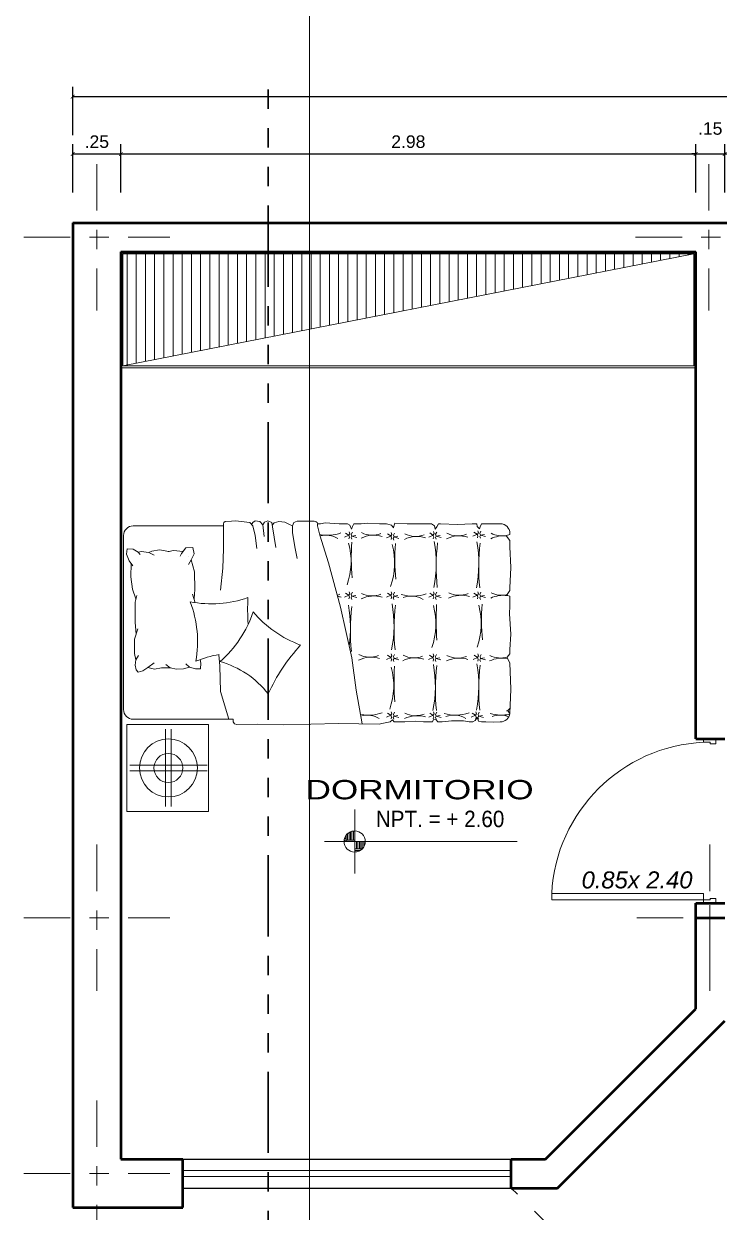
# Model space of a CAD drawing. Header units: millimetres. Extents: x 2033 to 2295, y 1536 to 1691.
# Drawn here: x 2181.34 to 2184.94, y 1553.48 to 1559.63 of the extents above; entities that cross this region are included whole.
import ezdxf

# ---------------------------------------------------------------- set-up
doc = ezdxf.new("R2010")
doc.units = ezdxf.units.MM
for name, pattern in [('ACAD_ISO02W100', [15, 12, -3]), ('ACAD_ISO06W100', [36, 24, -3, 0, -3, 0, -3, 0, -3]), ('ACAD_ISO10W100', [18, 12, -3, 0, -3]), ('HIDDEN', [0.375, 0.25, -0.125]), ('HIDDEN2', [4.7625, 3.175, -1.5875])]:
    doc.linetypes.add(name, pattern=pattern)
doc.layers.get('Defpoints').update_dxf_attribs({"color": 164})
for name, color, linetype, lineweight in [('Detalles', 245, 'Continuous', 13), ('Mobiliario', 38, 'Continuous', 9), ('MUEBLES-PUERTAS', 21, 'Continuous', 9), ('muroalto', 12, 'Continuous', 50), ('MUROS BAJOS', 80, 'Continuous', 25), ('PISOS', 252, 'Continuous', 0), ('PROYECCIONES', 127, 'HIDDEN2', 5), ('PYV', 30, 'Continuous', 13), ('seccion', 130, 'Continuous', 35), ('TEXTOS', 7, 'Continuous', 5), ('texturasde piso', 252, 'Continuous', 0), ('UNO', 254, 'Continuous', 9)]:
    doc.layers.add(name, color=color, linetype=linetype, lineweight=lineweight)
doc.styles.add('ARDELG', font='arial.ttf', dxfattribs={"width": 0.9, "height": 0.1})
doc.styles.add('ARIAL', font='arial.ttf', dxfattribs={"width": 1.3, "height": 0.1})
doc.styles.get("Standard").update_dxf_attribs({"font": 'arial.ttf'})
doc.dimstyles.new('Aritek', dxfattribs={"dimtxt": 0.065, "dimasz": 0.02, "dimexe": 0.05, "dimexo": 0.15, "dimgap": 0.03, "dimtad": 2, "dimtih": 1, "dimtoh": 1, "dimzin": 4, "dimdsep": 46, "dimtxsty": 'Standard', "dimblk": 'ARCHTICK', "dimcen": 0.1, "dimclrt": 7, "dimadec": 0, "dimazin": 0, "dimtfac": 1, "dimtmove": 2, "dimatfit": 1, "dimldrblk": 'DOTSMALL', "dimfxl": 0.2, "dimfxlon": 1, "dimarcsym": 0})

# ---------------------------------------------------------------- blocks, each defined once
blk = doc.blocks.new('P')
at = {"linetype": 'Continuous'}
for p, q in [((0.06, 1), (0.02, 1)), ((0.02, 0.075), (0.02, 1)), ((0.06, 1), (0.06, 0.075)), ((0, 0), (0, 0.075)), ((0, 0.075), (0.02, 0.075)), ((0.06, 0.075), (0.02, 0.075)), ((0.02, 0.075), (0.02, 0.035)), ((0.98, 0.075), (0.98, 0.035)), ((1, 0.075), (0.98, 0.075)), ((1, 0), (1, 0.075)), ((0.03, 0), (0, 0)), ((0.02, 0.035), (0.03, 0.035)), ((0.03, 0.035), (0.03, 0)), ((0.97, 0.035), (0.97, 0)), ((0.98, 0.035), (0.97, 0.035)), ((0.97, 0), (1, 0))]:
    blk.add_line(p, q, dxfattribs=at)
blk.add_arc((0.0086, 0.0289), 0.9725, 2.71991, 86.96955, dxfattribs=at)
blk = doc.blocks.new('_ArchTick')
at = {"color": 0, "linetype": 'ByBlock', "const_width": 0.15}
blk.add_lwpolyline([(-0.5, -0.5), (0.5, 0.5)], dxfattribs=at)
blk = doc.blocks.new('*D351')
at = {"layer": 'Defpoints', "color": 0, "linetype": 'Continuous', "transparency": 16777216}
for p in [(2181.8395, 1558.9534), (2181.5895, 1558.3188), (2181.8395, 1558.1688)]:
    blk.add_point(p, dxfattribs=at)
at = {"layer": 'UNO', "color": 0, "linetype": 'Continuous', "lineweight": -2, "transparency": 16777216}
for p, q in [((2181.5895, 1558.7534), (2181.5895, 1559.0034)), ((2181.8395, 1558.7534), (2181.8395, 1559.0034)), ((2181.5895, 1558.9534), (2181.8395, 1558.9534))]:
    blk.add_line(p, q, dxfattribs=at)
at = {"layer": 'UNO', "color": 0, "linetype": 'Continuous', "lineweight": -2, "transparency": 16777216, "xscale": 0.02, "yscale": 0.02, "zscale": 0.02, "rotation": 180}
blk.add_blockref('_ArchTick', (2181.5895, 1558.9534), dxfattribs=at)
at = {"layer": 'UNO', "color": 0, "linetype": 'Continuous', "lineweight": -2, "transparency": 16777216, "xscale": 0.02, "yscale": 0.02, "zscale": 0.02}
blk.add_blockref('_ArchTick', (2181.8395, 1558.9534), dxfattribs=at)
at = {"layer": 'UNO', "color": 7, "linetype": 'Continuous', "transparency": 16777216, "insert": (2181.7145, 1559.0165), "char_height": 0.065, "attachment_point": 5}
blk.add_mtext('.25', dxfattribs=at)
blk = doc.blocks.new('_DotSmall')
at = {"color": 0, "linetype": 'ByBlock', "const_width": 0.5}
blk.add_lwpolyline([(-0.0625, 0, 1), (0.0625, 0, 1)], format="xyb", close=True, dxfattribs=at)
blk = doc.blocks.new('*D352')
at = {"layer": 'Defpoints', "color": 0, "linetype": 'Continuous', "transparency": 16777216}
for p in [(2184.8145, 1558.9534), (2181.8395, 1558.1688), (2184.8145, 1558.1688)]:
    blk.add_point(p, dxfattribs=at)
at = {"layer": 'UNO', "color": 0, "linetype": 'Continuous', "lineweight": -2, "transparency": 16777216}
for p, q in [((2181.8395, 1558.7534), (2181.8395, 1559.0034)), ((2184.8145, 1558.7534), (2184.8145, 1559.0034)), ((2181.8395, 1558.9534), (2184.8145, 1558.9534))]:
    blk.add_line(p, q, dxfattribs=at)
at = {"layer": 'UNO', "color": 0, "linetype": 'Continuous', "lineweight": -2, "transparency": 16777216, "xscale": 0.02, "yscale": 0.02, "zscale": 0.02, "rotation": 180}
blk.add_blockref('_ArchTick', (2181.8395, 1558.9534), dxfattribs=at)
at = {"layer": 'UNO', "color": 0, "linetype": 'Continuous', "lineweight": -2, "transparency": 16777216, "xscale": 0.02, "yscale": 0.02, "zscale": 0.02}
blk.add_blockref('_ArchTick', (2184.8145, 1558.9534), dxfattribs=at)
at = {"layer": 'UNO', "color": 7, "linetype": 'Continuous', "transparency": 16777216, "insert": (2183.327, 1559.0165), "char_height": 0.065, "attachment_point": 5}
blk.add_mtext('2.98', dxfattribs=at)
blk = doc.blocks.new('*D353')
at = {"layer": 'Defpoints', "color": 0, "linetype": 'Continuous', "transparency": 16777216}
for p in [(2184.9645, 1558.9534), (2184.8145, 1558.1688), (2184.9645, 1558.1688)]:
    blk.add_point(p, dxfattribs=at)
at = {"layer": 'UNO', "color": 0, "linetype": 'Continuous', "lineweight": -2, "transparency": 16777216}
for p, q in [((2184.8145, 1558.7534), (2184.8145, 1559.0034)), ((2184.9645, 1558.7534), (2184.9645, 1559.0034)), ((2184.8145, 1558.9534), (2184.7945, 1558.9534)), ((2184.8145, 1558.9534), (2184.9645, 1558.9534)), ((2184.9645, 1558.9534), (2184.9845, 1558.9534))]:
    blk.add_line(p, q, dxfattribs=at)
at = {"layer": 'UNO', "color": 0, "linetype": 'Continuous', "lineweight": -2, "transparency": 16777216, "xscale": 0.02, "yscale": 0.02, "zscale": 0.02}
blk.add_blockref('_ArchTick', (2184.8145, 1558.9534), dxfattribs=at)
at = {"layer": 'UNO', "color": 0, "linetype": 'Continuous', "lineweight": -2, "transparency": 16777216, "xscale": 0.02, "yscale": 0.02, "zscale": 0.02, "rotation": 180}
blk.add_blockref('_ArchTick', (2184.9645, 1558.9534), dxfattribs=at)
at = {"layer": 'UNO', "color": 7, "linetype": 'Continuous', "transparency": 16777216, "insert": (2184.8895, 1559.0847), "char_height": 0.065, "attachment_point": 5}
blk.add_mtext('.15', dxfattribs=at)
blk = doc.blocks.new('*D358')
at = {"layer": 'Defpoints', "color": 0, "linetype": 'Continuous', "transparency": 16777216}
for p in [(2189.2145, 1559.2498), (2181.5895, 1558.0794), (2189.2145, 1558.0794)]:
    blk.add_point(p, dxfattribs=at)
at = {"layer": 'UNO', "color": 0, "linetype": 'Continuous', "lineweight": -2, "transparency": 16777216}
for p, q in [((2181.5895, 1559.0498), (2181.5895, 1559.2998)), ((2181.5895, 1559.2498), (2189.2145, 1559.2498)), ((2189.2145, 1559.0498), (2189.2145, 1559.2998))]:
    blk.add_line(p, q, dxfattribs=at)
at = {"layer": 'UNO', "color": 0, "linetype": 'Continuous', "lineweight": -2, "transparency": 16777216, "xscale": 0.02, "yscale": 0.02, "zscale": 0.02, "rotation": 180}
blk.add_blockref('_ArchTick', (2181.5895, 1559.2498), dxfattribs=at)
at = {"layer": 'UNO', "color": 0, "linetype": 'Continuous', "lineweight": -2, "transparency": 16777216, "xscale": 0.02, "yscale": 0.02, "zscale": 0.02}
blk.add_blockref('_ArchTick', (2189.2145, 1559.2498), dxfattribs=at)
at = {"layer": 'UNO', "color": 7, "linetype": 'Continuous', "transparency": 16777216, "insert": (2185.402, 1559.313), "char_height": 0.065, "attachment_point": 5}
blk.add_mtext('7.63', dxfattribs=at)
blk = doc.blocks.new('1cama')
at = {"layer": 'Mobiliario'}
for p, q in [((729.901, 525.6366), (729.8037, 525.6366)), ((729.901, 525.6366), (729.9076, 525.62)), ((729.9076, 525.62), (729.912, 525.6098)), ((729.912, 525.6098), (729.9237, 525.6229)), ((729.9237, 525.6229), (729.9244, 525.6366)), ((729.9492, 525.6366), (729.9244, 525.6366)), ((729.9492, 525.6366), (730.0245, 525.6332)), ((730.0245, 525.6332), (730.1129, 525.6366)), ((730.1231, 525.6366), (730.1129, 525.6366)), ((730.1231, 525.6366), (730.1326, 525.6215)), ((730.1326, 525.6215), (730.1399, 525.6083)), ((730.1399, 525.6083), (730.1443, 525.6259)), ((730.1443, 525.6259), (730.1589, 525.6366)), ((730.1786, 525.6366), (730.1589, 525.6366)), ((730.1786, 525.6366), (730.286, 525.6361)), ((730.286, 525.6361), (730.3489, 525.639)), ((730.3489, 525.639), (730.3533, 525.6288)), ((730.3533, 525.6288), (730.3562, 525.6156)), ((730.3562, 525.6156), (730.3664, 525.6288)), ((730.3664, 525.6288), (730.392, 525.6366)), ((730.4287, 525.6366), (730.392, 525.6366)), ((730.4287, 525.6366), (730.4901, 525.6391)), ((730.4901, 525.6391), (730.5237, 525.6366)), ((730.5617, 525.6366), (730.5237, 525.6366)), ((730.5617, 525.6366), (730.569, 525.6216)), ((730.569, 525.6216), (730.5734, 525.6084)), ((730.5734, 525.6084), (730.5822, 525.6289)), ((730.5822, 525.6289), (730.5953, 525.6366)), ((730.6377, 525.6366), (730.5953, 525.6366)), ((730.6377, 525.6366), (730.7108, 525.6406)), ((730.7108, 525.6406), (730.7341, 525.6366)), ((730.7496, 525.6366), (730.7341, 525.6366)), ((730.7371, 525.5776), (730.7496, 525.6256)), ((730.7496, 525.6366), (730.7507, 525.6429)), ((730.7496, 525.6256), (730.7496, 525.6366)), ((730.7507, 525.6429), (730.756, 525.6468)), ((730.756, 525.6468), (730.7669, 525.6505)), ((730.7669, 525.6505), (730.8548, 525.6501)), ((730.8548, 525.6501), (730.8715, 525.6433)), ((730.8715, 525.6433), (730.8784, 525.6254)), ((730.8949, 525.6323), (730.8784, 525.6254)), ((730.8784, 525.6254), (730.8797, 525.5896)), ((730.9183, 525.6447), (730.8949, 525.6323)), ((730.95, 525.6475), (730.9183, 525.6447)), ((730.9747, 525.6406), (730.95, 525.6475)), ((730.9819, 525.6207), (730.9649, 525.5135)), ((730.984, 525.6299), (730.9747, 525.6406)), ((730.9868, 525.6426), (730.9819, 525.6207)), ((731.0075, 525.6523), (730.9868, 525.6426)), ((731.0245, 525.645), (731.0075, 525.6523)), ((731.033, 525.6304), (731.0245, 525.645)), ((731.0257, 525.5707), (731.033, 525.6304)), ((731.0476, 525.6486), (731.033, 525.6304)), ((731.0731, 525.6523), (731.0476, 525.6486)), ((731.0853, 525.6267), (731.0719, 525.5756)), ((731.0853, 525.6438), (731.0731, 525.6523)), ((731.1002, 525.644), (731.0853, 525.6267)), ((731.0908, 525.6331), (731.0853, 525.6438)), ((731.1748, 525.652), (731.1002, 525.644)), ((731.1953, 525.6507), (731.1748, 525.652)), ((731.2279, 525.6489), (731.1953, 525.6507)), ((731.2344, 525.6424), (731.2279, 525.6489)), ((731.2363, 525.6366), (731.2344, 525.6424)), ((731.2363, 525.6256), (731.2363, 525.6366)), ((731.2363, 525.6256), (731.7037, 525.6256)), ((731.2363, 525.5071), (731.2363, 525.6256)), ((729.7537, 525.5815), (729.7537, 525.5866)), ((729.7721, 525.5764), (729.7537, 525.5818)), ((729.7537, 525.5494), (729.7715, 525.5732)), ((729.7537, 525.5494), (729.7537, 525.5172)), ((729.7715, 525.5732), (729.7721, 525.5764)), ((729.9061, 525.5778), (729.8806, 525.5708)), ((729.9061, 525.5778), (729.8857, 525.5811)), ((729.9035, 525.5982), (729.9095, 525.5867)), ((729.9095, 525.5867), (729.9061, 525.5778)), ((729.9098, 525.57), (729.9061, 525.5778)), ((729.9065, 525.5619), (729.9098, 525.57)), ((729.9202, 525.6008), (729.9172, 525.5904)), ((729.9172, 525.5904), (729.9222, 525.5826)), ((729.9191, 525.5726), (729.9228, 525.583)), ((729.9213, 525.5641), (729.9191, 525.5726)), ((729.9222, 525.5826), (729.945, 525.5726)), ((729.9228, 525.583), (729.9399, 525.5938)), ((730.1354, 525.5732), (730.1098, 525.5661)), ((730.1354, 525.5732), (730.115, 525.5765)), ((730.1328, 525.5936), (730.1387, 525.5821)), ((730.1387, 525.5821), (730.1354, 525.5732)), ((730.1391, 525.5654), (730.1354, 525.5732)), ((730.1358, 525.5572), (730.1391, 525.5654)), ((730.1495, 525.5962), (730.1465, 525.5858)), ((730.1465, 525.5858), (730.1515, 525.578)), ((730.1484, 525.568), (730.1521, 525.5784)), ((730.1506, 525.5594), (730.1484, 525.568)), ((730.1515, 525.578), (730.1743, 525.568)), ((730.1521, 525.5784), (730.1691, 525.5891)), ((730.3537, 525.5683), (730.3282, 525.5612)), ((730.3537, 525.5683), (730.3334, 525.5716)), ((730.3511, 525.5887), (730.3571, 525.5772)), ((730.3571, 525.5772), (730.3537, 525.5683)), ((730.3574, 525.5605), (730.3537, 525.5683)), ((730.3541, 525.5523), (730.3574, 525.5605)), ((730.3678, 525.5913), (730.3649, 525.5809)), ((730.3649, 525.5809), (730.3698, 525.5731)), ((730.3667, 525.5631), (730.3704, 525.5735)), ((730.3689, 525.5546), (730.3667, 525.5631)), ((730.3698, 525.5731), (730.3927, 525.5631)), ((730.3704, 525.5735), (730.3875, 525.5842)), ((730.5716, 525.5725), (730.546, 525.5654)), ((730.5716, 525.5725), (730.5512, 525.5758)), ((730.569, 525.5929), (730.5749, 525.5814)), ((730.5749, 525.5814), (730.5716, 525.5725)), ((730.5753, 525.5647), (730.5716, 525.5725)), ((730.572, 525.5565), (730.5753, 525.5647)), ((730.5857, 525.5955), (730.5827, 525.5851)), ((730.5827, 525.5851), (730.5877, 525.5773)), ((730.5846, 525.5673), (730.5883, 525.5777)), ((730.5868, 525.5587), (730.5846, 525.5673)), ((730.5877, 525.5773), (730.6105, 525.5673)), ((730.5883, 525.5777), (730.6053, 525.5884)), ((730.6931, 525.4337), (730.7371, 525.5776)), ((730.8797, 525.5896), (730.866, 525.5083)), ((731.0719, 525.5756), (731.0646, 525.5087)), ((731.7537, 524.6756), (731.7537, 525.5756)), ((729.7498, 525.4109), (729.7537, 525.5172)), ((730.866, 525.5083), (730.855, 525.4573)), ((731.2392, 525.4072), (731.2363, 525.5071)), ((731.3887, 525.4819), (731.3943, 525.5143)), ((731.3943, 525.5143), (731.4306, 525.5121)), ((731.4306, 525.5121), (731.4543, 525.4834)), ((731.4456, 525.4939), (731.4494, 525.4939)), ((731.446, 525.4935), (731.4953, 525.4991)), ((731.4953, 525.4991), (731.5201, 525.4934)), ((731.518, 525.4939), (731.5227, 525.4939)), ((731.5201, 525.4934), (731.5683, 525.502)), ((731.5683, 525.502), (731.6079, 525.4941)), ((731.5958, 525.4748), (731.6221, 525.4878)), ((731.6079, 525.4941), (731.6221, 525.4878)), ((731.6221, 525.4878), (731.6625, 525.4926)), ((731.6625, 525.4926), (731.6787, 525.4898)), ((731.667, 525.4777), (731.6787, 525.4898)), ((731.6787, 525.4898), (731.7032, 525.5047)), ((731.7032, 525.5047), (731.7343, 525.5065)), ((731.7343, 525.5065), (731.7381, 525.4789)), ((730.6314, 525.2045), (730.6931, 525.4337)), ((731.3866, 525.3872), (731.4031, 525.45)), ((731.4031, 525.45), (731.3887, 525.4819)), ((731.418, 525.4254), (731.4031, 525.45)), ((731.4185, 525.468), (731.4185, 525.468)), ((731.4185, 525.468), (731.4185, 525.468)), ((731.4185, 525.468), (731.4185, 525.468)), ((731.4543, 525.4834), (731.4607, 525.4684)), ((731.7251, 525.4451), (731.7053, 525.4189)), ((731.7164, 525.3618), (731.7148, 525.4314)), ((731.7381, 525.4789), (731.7251, 525.4451)), ((729.7537, 525.3052), (729.7498, 525.4109)), ((731.2515, 525.2931), (731.2392, 525.4072)), ((731.3847, 525.2962), (731.3866, 525.3872)), ((729.7537, 525.3052), (729.7537, 525.292)), ((731.7071, 525.2985), (731.7164, 525.3618)), ((729.7677, 525.2699), (729.7537, 525.292)), ((729.7537, 525.2617), (729.7666, 525.2651)), ((729.7537, 525.2617), (729.7537, 525.2116)), ((729.7666, 525.2651), (729.7677, 525.2699)), ((729.9061, 525.2617), (729.8806, 525.2546)), ((729.9061, 525.2617), (729.8857, 525.265)), ((729.9035, 525.2821), (729.9095, 525.2706)), ((729.9095, 525.2706), (729.9061, 525.2617)), ((729.9098, 525.2539), (729.9061, 525.2617)), ((729.9065, 525.2457), (729.9098, 525.2539)), ((729.9202, 525.2847), (729.9172, 525.2743)), ((729.9172, 525.2743), (729.9222, 525.2665)), ((729.9191, 525.2565), (729.9228, 525.2669)), ((729.9213, 525.2479), (729.9191, 525.2565)), ((729.9222, 525.2665), (729.945, 525.2565)), ((729.9228, 525.2669), (729.9399, 525.2776)), ((730.1354, 525.2617), (730.1098, 525.2546)), ((730.1354, 525.2617), (730.115, 525.265)), ((730.1328, 525.2821), (730.1387, 525.2706)), ((730.1387, 525.2706), (730.1354, 525.2617)), ((730.1391, 525.2539), (730.1354, 525.2617)), ((730.1358, 525.2457), (730.1391, 525.2539)), ((730.1495, 525.2847), (730.1465, 525.2743)), ((730.1465, 525.2743), (730.1515, 525.2665)), ((730.1484, 525.2565), (730.1521, 525.2669)), ((730.1506, 525.2479), (730.1484, 525.2565)), ((730.1515, 525.2665), (730.1743, 525.2565)), ((730.1521, 525.2669), (730.1691, 525.2776)), ((730.3537, 525.2617), (730.3282, 525.2546)), ((730.3537, 525.2617), (730.3334, 525.265)), ((730.3511, 525.2821), (730.3571, 525.2706)), ((730.3571, 525.2706), (730.3537, 525.2617)), ((730.3574, 525.2539), (730.3537, 525.2617)), ((730.3541, 525.2457), (730.3574, 525.2539)), ((730.3678, 525.2847), (730.3649, 525.2743)), ((730.3649, 525.2743), (730.3698, 525.2665)), ((730.3667, 525.2565), (730.3704, 525.2669)), ((730.3689, 525.2479), (730.3667, 525.2565)), ((730.3698, 525.2665), (730.3927, 525.2565)), ((730.3704, 525.2669), (730.3875, 525.2776)), ((730.5716, 525.2617), (730.546, 525.2546)), ((730.5716, 525.2617), (730.5512, 525.265)), ((730.569, 525.2821), (730.5749, 525.2706)), ((730.5749, 525.2706), (730.5716, 525.2617)), ((730.5753, 525.2539), (730.5716, 525.2617)), ((730.572, 525.2457), (730.5753, 525.2539)), ((730.5857, 525.2847), (730.5827, 525.2743)), ((730.5827, 525.2743), (730.5877, 525.2665)), ((730.5846, 525.2565), (730.5883, 525.2669)), ((730.5868, 525.2479), (730.5846, 525.2565)), ((730.5877, 525.2665), (730.6105, 525.2565)), ((730.5883, 525.2669), (730.6053, 525.2776)), ((731.3822, 525.2283), (731.396, 525.2719)), ((731.3884, 525.2479), (731.3847, 525.2962)), ((731.694, 525.2319), (731.6851, 525.2653)), ((731.6895, 525.2486), (731.7071, 525.2985)), ((729.7555, 525.1701), (729.7537, 525.2116)), ((730.5727, 524.9431), (730.6314, 525.2045)), ((731.693, 525.1263), (731.694, 525.2319)), ((729.7497, 525.0663), (729.7555, 525.1701)), ((731.6885, 525.0662), (731.693, 525.1263)), ((729.7537, 524.9864), (729.7497, 525.0663)), ((731.6969, 525.0404), (731.68, 525.0924)), ((731.6978, 524.9656), (731.6969, 525.0404)), ((729.7537, 524.9864), (729.7537, 524.9644)), ((729.7679, 524.9467), (729.7537, 524.9644)), ((729.7537, 524.9176), (729.7657, 524.9392)), ((729.7657, 524.9392), (729.7679, 524.9467)), ((729.9053, 524.9403), (729.8797, 524.9332)), ((729.9053, 524.9403), (729.8849, 524.9436)), ((729.9027, 524.9607), (729.9086, 524.9492)), ((729.9086, 524.9492), (729.9053, 524.9403)), ((729.909, 524.9325), (729.9053, 524.9403)), ((729.9056, 524.9243), (729.909, 524.9325)), ((729.9193, 524.9633), (729.9164, 524.9529)), ((729.9164, 524.9529), (729.9213, 524.9451)), ((729.9182, 524.9351), (729.9219, 524.9455)), ((729.9205, 524.9266), (729.9182, 524.9351)), ((729.9213, 524.9451), (729.9442, 524.9351)), ((729.9219, 524.9455), (729.939, 524.9562)), ((730.1365, 524.9403), (730.1109, 524.9332)), ((730.1365, 524.9403), (730.1161, 524.9436)), ((730.1339, 524.9607), (730.1398, 524.9492)), ((730.1398, 524.9492), (730.1365, 524.9403)), ((730.1402, 524.9325), (730.1365, 524.9403)), ((730.1369, 524.9243), (730.1402, 524.9325)), ((730.1506, 524.9633), (730.1476, 524.9529)), ((730.1476, 524.9529), (730.1525, 524.9451)), ((730.1495, 524.9351), (730.1532, 524.9455)), ((730.1517, 524.9266), (730.1495, 524.9351)), ((730.1525, 524.9451), (730.1754, 524.9351)), ((730.1532, 524.9455), (730.1702, 524.9562)), ((730.3537, 524.9403), (730.3282, 524.9332)), ((730.3537, 524.9403), (730.3334, 524.9436)), ((730.3511, 524.9607), (730.3571, 524.9492)), ((730.3571, 524.9492), (730.3537, 524.9403)), ((730.3574, 524.9325), (730.3537, 524.9403)), ((730.3541, 524.9243), (730.3574, 524.9325)), ((730.3678, 524.9633), (730.3649, 524.9529)), ((730.3649, 524.9529), (730.3698, 524.9451)), ((730.3667, 524.9351), (730.3704, 524.9455)), ((730.3689, 524.9266), (730.3667, 524.9351)), ((730.3698, 524.9451), (730.3927, 524.9351)), ((730.3704, 524.9455), (730.3875, 524.9562)), ((730.5493, 524.7757), (730.5727, 524.9431)), ((731.2561, 524.902), (731.2608, 524.9591)), ((731.3543, 524.9154), (731.358, 524.9341)), ((731.6904, 524.9333), (731.6772, 524.9559)), ((731.6904, 524.9333), (731.6978, 524.9656)), ((731.6904, 524.9333), (731.6942, 524.9057)), ((729.7482, 524.7811), (729.7537, 524.9176)), ((731.2525, 524.7682), (731.2561, 524.902)), ((731.3562, 524.8861), (731.3543, 524.9154)), ((731.3817, 524.8864), (731.3562, 524.8861)), ((731.4132, 524.8954), (731.3817, 524.8864)), ((731.4306, 524.9126), (731.4132, 524.8954)), ((731.4436, 524.8863), (731.4132, 524.8954)), ((731.4798, 524.8841), (731.4436, 524.8863)), ((731.5131, 524.8912), (731.4798, 524.8841)), ((731.5341, 524.9081), (731.5131, 524.8912)), ((731.5568, 524.8922), (731.5131, 524.8912)), ((731.5928, 524.8845), (731.5568, 524.8922)), ((731.6279, 524.8933), (731.5928, 524.8845)), ((731.6279, 524.8933), (731.5947, 524.9172)), ((731.6541, 524.8753), (731.6279, 524.8933)), ((731.6774, 524.8685), (731.6541, 524.8753)), ((731.689, 524.8805), (731.6774, 524.8685)), ((731.6942, 524.9057), (731.689, 524.8805)), ((729.7541, 524.6558), (729.7482, 524.7811)), ((730.5179, 524.6014), (730.5493, 524.7757)), ((731.209, 524.6256), (731.2525, 524.7682)), ((729.7623, 524.6732), (729.7537, 524.6809)), ((729.7553, 524.6565), (729.7636, 524.6667)), ((729.7718, 524.6697), (729.7623, 524.6732)), ((729.7636, 524.6667), (729.7718, 524.6697)), ((729.9154, 524.6415), (729.8898, 524.6344)), ((729.9154, 524.6415), (729.895, 524.6448)), ((729.9128, 524.6619), (729.9187, 524.6504)), ((729.9187, 524.6504), (729.9154, 524.6415)), ((729.9191, 524.6337), (729.9154, 524.6415)), ((729.9158, 524.6255), (729.9191, 524.6337)), ((729.9238, 524.6338), (729.9165, 524.6162)), ((729.934, 524.6191), (729.9238, 524.6338)), ((729.9295, 524.6645), (729.9265, 524.6541)), ((729.9265, 524.6541), (729.9315, 524.6463)), ((729.9284, 524.6363), (729.9321, 524.6467)), ((729.9306, 524.6278), (729.9284, 524.6363)), ((729.9315, 524.6463), (729.9543, 524.6363)), ((729.9321, 524.6467), (729.9491, 524.6574)), ((730.1354, 524.6415), (730.1098, 524.6344)), ((730.1354, 524.6415), (730.115, 524.6448)), ((730.1328, 524.6619), (730.1387, 524.6504)), ((730.1387, 524.6504), (730.1354, 524.6415)), ((730.1391, 524.6337), (730.1354, 524.6415)), ((730.1488, 524.625), (730.1357, 524.6221)), ((730.1358, 524.6255), (730.1391, 524.6337)), ((730.1495, 524.6645), (730.1465, 524.6541)), ((730.1465, 524.6541), (730.1515, 524.6463)), ((730.1484, 524.6363), (730.1521, 524.6467)), ((730.1506, 524.6278), (730.1484, 524.6363)), ((730.1538, 524.6114), (730.1488, 524.625)), ((730.1515, 524.6463), (730.1743, 524.6363)), ((730.1521, 524.6467), (730.1691, 524.6574)), ((730.3537, 524.6415), (730.3282, 524.6344)), ((730.3537, 524.6415), (730.3334, 524.6448)), ((730.3511, 524.6619), (730.3571, 524.6504)), ((730.3571, 524.6504), (730.3537, 524.6415)), ((730.3574, 524.6337), (730.3537, 524.6415)), ((730.3541, 524.6255), (730.3574, 524.6337)), ((730.3678, 524.6645), (730.3649, 524.6541)), ((730.3649, 524.6541), (730.3698, 524.6463)), ((730.3667, 524.6363), (730.3704, 524.6467)), ((730.3689, 524.6278), (730.3667, 524.6363)), ((730.3698, 524.6463), (730.3927, 524.6363)), ((730.3704, 524.6467), (730.3875, 524.6574)), ((731.1855, 524.6256), (731.7037, 524.6256)), ((731.1855, 524.6114), (731.1855, 524.6256)), ((729.8376, 524.6104), (729.8037, 524.6114)), ((729.8777, 524.6114), (729.8376, 524.6104)), ((729.8777, 524.6114), (729.901, 524.6114)), ((729.9165, 524.6162), (729.901, 524.6114)), ((729.9449, 524.6114), (729.934, 524.6191)), ((729.9449, 524.6114), (729.9653, 524.6114)), ((729.994, 524.6177), (729.9653, 524.6114)), ((730.0568, 524.6177), (729.994, 524.6177)), ((730.1041, 524.6114), (730.0568, 524.6177)), ((730.1041, 524.6114), (730.1261, 524.6114)), ((730.1357, 524.6221), (730.1261, 524.6114)), ((730.1538, 524.6114), (730.2006, 524.6114)), ((730.2409, 524.6162), (730.2006, 524.6114)), ((730.297, 524.6114), (730.2409, 524.6162)), ((730.297, 524.6114), (730.3526, 524.6114)), ((730.3622, 524.6221), (730.3526, 524.6114)), ((730.373, 524.6114), (730.3622, 524.6221)), ((730.373, 524.6114), (730.4168, 524.603)), ((730.4304, 524.6003), (730.4168, 524.603)), ((730.6403, 524.603), (730.4304, 524.6003)), ((730.9283, 524.5962), (730.6403, 524.603)), ((731.0604, 524.6003), (730.9283, 524.5962)), ((731.1667, 524.5989), (731.0604, 524.6003)), ((731.1789, 524.6017), (731.1667, 524.5989)), ((731.1855, 524.6114), (731.1789, 524.6017))]:
    blk.add_line(p, q, dxfattribs=at)
at = {"layer": 'Mobiliario', "extrusion": (0, 0, -1)}
for centre, major_axis, start_param, end_param in [((729.8037, 525.5866), (0.0354, 0.0354), 3.926991, 5.497787), ((731.7037, 525.5756), (0.0354, 0.0354), -0.785398, 0.785398), ((729.7883, 525.4268), (-0.1042, 0.1042), 0.671089, 1.241981), ((729.7958, 525.6959), (-0.0862, 0.0862), 3.451408, 4.122212), ((730.0164, 525.4268), (0.1042, 0.1042), -1.088313, -0.328815), ((730.0238, 525.6959), (-0.0862, 0.0862), 3.451408, 4.302576), ((730.2351, 525.4238), (0.1042, 0.1042), -1.088313, -0.328815), ((730.2425, 525.6929), (0.0862, 0.0862), 1.880611, 2.731779), ((730.4586, 525.4299), (0.1042, 0.1042), -1.088313, -0.328815), ((730.4661, 525.699), (-0.0862, 0.0862), 3.451408, 4.302576), ((730.6996, 525.7871), (-0.1486, 0.1486), 3.743851, 4.271332), ((730.7076, 525.4508), (-0.0893, 0.0893), 0.261907, 1.012101), ((728.8288, 525.4105), (0.768, 0.768), 0.668904, 0.882861), ((730.5333, 525.4298), (0.4374, 0.4374), 3.723702, 4.111777), ((729.0493, 525.4125), (0.768, 0.768), 0.668904, 0.882861), ((730.7539, 525.4317), (0.4374, 0.4374), 3.723702, 4.111777), ((730.7133, 525.4342), (0.2564, 0.2564), 3.585139, 4.191425), ((729.1702, 525.4524), (0.8338, 0.8338), 0.716197, 0.872766), ((730.9387, 525.442), (0.2564, 0.2564), 3.585139, 4.191425), ((729.3956, 525.4603), (0.8338, 0.8338), 0.716197, 0.872766), ((729.7884, 525.1194), (0.1042, 0.1042), -0.933777, -0.328815), ((729.7958, 525.3885), (-0.0862, 0.0862), 3.451408, 4.159706), ((730.0073, 525.1194), (0.1042, 0.1042), -1.088313, -0.328815), ((730.0147, 525.3885), (0.0862, 0.0862), 1.880611, 2.731779), ((730.2581, 525.4724), (0.1486, 0.1486), 2.076686, 2.700536), ((730.2661, 525.1362), (-0.0893, 0.0893), 0.261907, 1.116869), ((730.4586, 525.116), (0.1042, 0.1042), -1.088313, -0.328815), ((730.4661, 525.3851), (0.0862, 0.0862), 1.880611, 2.731779), ((730.6707, 525.116), (-0.1042, 0.1042), 0.482483, 0.621599), ((730.6782, 525.3851), (-0.0862, 0.0862), 4.175522, 4.302576), ((730.1465, 525.1963), (0.6824, 0.6824), 0.724808, 0.867237), ((731.3007, 525.8062), (-0.4127, 0.4127), 3.741064, 4.260245), ((730.2649, 525.1205), (0.2564, 0.2564), 3.585139, 4.191425), ((728.7218, 525.1388), (-0.8338, 0.8338), 2.286993, 2.443562), ((730.4998, 525.1184), (0.2564, 0.2564), 3.585139, 4.191425), ((728.9567, 525.1366), (0.8338, 0.8338), 0.716197, 0.872766), ((729.2676, 525.0898), (0.768, 0.768), 0.668904, 0.882861), ((730.9721, 525.109), (0.4374, 0.4374), 3.723702, 4.111777), ((729.4932, 525.082), (-0.768, 0.768), 2.2397, 2.453658), ((731.1977, 525.1012), (0.4374, 0.4374), 3.770546, 4.111777), ((730.6379, 525.558), (-0.4127, 0.4127), 3.059007, 3.578188), ((731.6359, 525.3629), (-0.4115, 0.4115), 4.642499, 5.179474), ((731.9524, 525.0256), (0.4115, 0.4115), 3.75376, 4.290735), ((730.1264, 524.3569), (-0.6824, 0.6824), 1.613547, 1.9296), ((729.7943, 524.7947), (0.1042, 0.1042), -0.980518, -0.328815), ((729.8017, 525.0638), (0.0862, 0.0862), 1.880611, 2.637739), ((730.0164, 524.7947), (0.1042, 0.1042), -1.088313, -0.328815), ((730.0238, 525.0638), (-0.0862, 0.0862), 3.451408, 4.302576), ((730.2434, 524.7958), (-0.1042, 0.1042), 0.482483, 1.241981), ((730.2509, 525.0649), (-0.0862, 0.0862), 3.451408, 4.302576), ((730.472, 524.7992), (0.1042, 0.1042), -1.088313, -0.328815), ((730.4795, 525.0683), (0.0862, 0.0862), 1.880611, 2.731779), ((731.1893, 524.4921), (0.3345, 0.3345), -0.638386, -0.372238), ((728.8288, 524.7787), (0.768, 0.768), 0.668904, 0.882861), ((730.5333, 524.7979), (0.4374, 0.4374), 3.723702, 4.111777), ((729.0537, 524.7764), (0.768, 0.768), 0.668904, 0.882861), ((730.7582, 524.7956), (0.4374, 0.4374), 3.723702, 4.111777), ((730.7177, 524.7997), (0.2564, 0.2564), 3.585139, 4.191425), ((729.1745, 524.8179), (0.8338, 0.8338), 0.716197, 0.872766), ((731.3799, 524.4676), (-0.3345, 0.3345), 6.153921, 6.799687), ((729.8037, 524.6614), (-0.0354, 0.0354), 3.926991, 5.384054), ((729.7974, 524.8569), (-0.1486, 0.1486), 3.647482, 4.131092), ((729.8054, 524.5206), (0.0893, 0.0893), -1.158214, -0.453928), ((730.0365, 524.8569), (-0.1486, 0.1486), 3.647482, 4.271332), ((730.0445, 524.5206), (0.0893, 0.0893), -1.30889, -0.453928), ((730.2351, 524.4966), (-0.1042, 0.1042), 0.482483, 1.241981), ((730.2425, 524.7657), (-0.0862, 0.0862), 3.451408, 4.302576), ((730.4859, 524.8564), (-0.1486, 0.1486), 3.751041, 4.271332), ((730.4939, 524.5201), (0.0893, 0.0893), -1.30889, -0.570385), ((731.7037, 524.6756), (0.0354, 0.0354), 0.785398, 2.356194)]:
    blk.add_ellipse(centre, major_axis=major_axis, ratio=1, start_param=start_param, end_param=end_param, dxfattribs=at)
blk = doc.blocks.new('veldo')
at = {"layer": 'Mobiliario'}
for p, q in [((731.1008, 523.9665), (731.1008, 523.5665)), ((731.1308, 523.9665), (731.1308, 523.5665)), ((730.9158, 523.7815), (731.3158, 523.7815)), ((730.9158, 523.7515), (731.3158, 523.7515))]:
    blk.add_line(p, q, dxfattribs=at)
blk.add_lwpolyline([(730.8905, 523.9746), (730.8905, 523.5521), (731.3415, 523.5521), (731.3415, 523.9746)], close=True, dxfattribs=at)
for radius in [0.15, 0.075]:
    blk.add_circle((731.1158, 523.7665), radius, dxfattribs=at)

msp = doc.modelspace()

# ---------------------------------------------------------------- hatches: boundary and pattern name
at = {"layer": 'MUEBLES-PUERTAS', "linetype": 'Continuous'}
h = msp.add_hatch(dxfattribs=at)
h.set_pattern_fill('LINE', color=256, scale=0.015, angle=450)
h.set_pattern_definition([(90, (69.225665, -26.127014), (-0.047625, 1e-17), [])])
h.paths.add_polyline_path([(2184.8045, 1558.4373), (2181.8495, 1558.4373), (2181.8495, 1557.8573)])
at = {"layer": 'UNO', "ltscale": 0.005}
h = msp.add_hatch(dxfattribs=at)
h.set_pattern_fill('AR-PARQ1', color=21, scale=0.00015, angle=360, style=0)
h.set_pattern_definition([(90, (1994.50113, 1335.262306), (-0.04572, 0.04572), [0.04572, -0.04572]), (90, (1994.50875, 1335.262306), (-0.04572, 0.04572), [0.04572, -0.04572]), (90, (1994.51637, 1335.262306), (-0.04572, 0.04572), [0.04572, -0.04572]), (90, (1994.52399, 1335.262306), (-0.04572, 0.04572), [0.04572, -0.04572]), (90, (1994.53161, 1335.262306), (-0.04572, 0.04572), [0.04572, -0.04572]), (90, (1994.53923, 1335.262306), (-0.04572, 0.04572), [0.04572, -0.04572]), (90, (1994.54685, 1335.262306), (-0.04572, 0.04572), [0.04572, -0.04572]), (360, (1994.50113, 1335.308026), (0.04572, -0.04572), [0.04572, -0.04572]), (360, (1994.50113, 1335.315646), (0.04572, -0.04572), [0.04572, -0.04572]), (360, (1994.50113, 1335.323266), (0.04572, -0.04572), [0.04572, -0.04572]), (360, (1994.50113, 1335.330886), (0.04572, -0.04572), [0.04572, -0.04572]), (360, (1994.50113, 1335.338506), (0.04572, -0.04572), [0.04572, -0.04572]), (360, (1994.50113, 1335.346126), (0.04572, -0.04572), [0.04572, -0.04572]), (360, (1994.50113, 1335.353746), (0.04572, -0.04572), [0.04572, -0.04572])])
h.paths.add_polyline_path([(2183.0493, 1555.3969), (2183.0493, 1555.4519, 0.414214), (2182.9943, 1555.3969)])
h.paths.add_polyline_path([(2183.0493, 1555.3969), (2183.0493, 1555.3419, 0.414214), (2183.1043, 1555.3969)])

# ---------------------------------------------------------------- linework, layer by layer
at = {"layer": 'Detalles', "linetype": 'Continuous'}
msp.add_line((2182.8145, 1552.4048), (2182.8145, 1562.0431), dxfattribs=at)
at = {"layer": 'MUEBLES-PUERTAS', "linetype": 'Continuous'}
msp.add_line((2181.8495, 1557.8573), (2184.8045, 1558.4373), dxfattribs=at)
for points in [[(2181.8395, 1558.4473), (2184.8145, 1558.4473), (2184.8145, 1557.8473), (2181.8395, 1557.8473)], [(2181.8495, 1558.4373), (2184.8045, 1558.4373), (2184.8045, 1557.8573), (2181.8495, 1557.8573)]]:
    msp.add_lwpolyline(points, close=True, dxfattribs=at)
at = {"layer": 'muroalto'}
for p, q in [((2181.5895, 1558.5973), (2189.2145, 1558.5973)), ((2181.5895, 1558.5973), (2181.5895, 1553.5043)), ((2181.8395, 1558.4473), (2184.8145, 1558.4473)), ((2181.8395, 1558.4473), (2181.8395, 1553.7543)), ((2184.8145, 1555.9271), (2184.8145, 1558.4473)), ((2184.8145, 1555.9271), (2184.8145, 1556.7573)), ((2184.8145, 1555.9271), (2184.9645, 1555.9271)), ((2184.8145, 1555.0773), (2184.9645, 1555.0773)), ((2184.8145, 1554.5312), (2184.8145, 1555.0773)), ((2184.8145, 1555.0023), (2184.9645, 1555.0023)), ((2184.0376, 1553.7543), (2184.8145, 1554.5312)), ((2184.0997, 1553.6043), (2184.9645, 1554.469)), ((2181.8395, 1553.7543), (2182.1595, 1553.7543)), ((2182.1595, 1553.5043), (2182.1595, 1553.7543)), ((2183.8595, 1553.7543), (2184.0376, 1553.7543)), ((2183.8595, 1553.6043), (2183.8595, 1553.7543)), ((2183.8595, 1553.6043), (2184.0997, 1553.6043)), ((2181.5895, 1553.5043), (2182.1595, 1553.5043))]:
    msp.add_line(p, q, dxfattribs=at)
at = {"layer": 'MUROS BAJOS'}
for p, q in [((2182.1595, 1553.7543), (2183.8595, 1553.7543)), ((2182.1595, 1553.6043), (2183.8595, 1553.6043))]:
    msp.add_line(p, q, dxfattribs=at)
at = {"layer": 'PISOS', "linetype": 'ACAD_ISO02W100'}
msp.add_line((2184.8877, 1555.0674), (2184.8877, 1554.8204), dxfattribs=at)
at = {"layer": 'PROYECCIONES', "linetype": 'HIDDEN'}
msp.add_line((2184.6867, 1552.7771), (2183.8595, 1553.6043), dxfattribs=at)
at = {"layer": 'seccion', "linetype": 'ACAD_ISO06W100', "ltscale": 0.0175}
msp.add_line((2182.602, 1549.3061), (2182.602, 1559.3517), dxfattribs=at)
at = {"layer": 'texturasde piso'}
for p, q in [((2182.1595, 1553.6943), (2183.8595, 1553.6943)), ((2182.1595, 1553.6643), (2183.8595, 1553.6643))]:
    msp.add_line(p, q, dxfattribs=at)
at = {"layer": 'UNO', "linetype": 'ACAD_ISO10W100', "ltscale": 0.02}
for p, q in [((2181.7145, 1558.9006), (2181.7145, 1558.144)), ((2184.8818, 1558.9006), (2184.8818, 1558.144)), ((2181.3362, 1558.5223), (2182.0928, 1558.5223)), ((2184.5035, 1558.5223), (2185.2601, 1558.5223)), ((2181.7145, 1555.3806), (2181.7145, 1554.624)), ((2184.8877, 1555.3806), (2184.8877, 1554.624)), ((2181.3362, 1555.0023), (2182.0928, 1555.0023)), ((2184.5094, 1555.0023), (2185.266, 1555.0023)), ((2181.7145, 1554.0576), (2181.7145, 1553.301)), ((2181.3362, 1553.6793), (2182.0928, 1553.6793))]:
    msp.add_line(p, q, dxfattribs=at)
at = {"layer": 'UNO', "ltscale": 0.005}
for p, q in [((2183.0493, 1555.5622), (2183.0493, 1555.3969)), ((2183.8895, 1555.3969), (2182.8935, 1555.3969)), ((2183.0493, 1555.2316), (2183.0493, 1555.3969))]:
    msp.add_line(p, q, dxfattribs=at)
msp.add_circle((2183.0493, 1555.3969), 0.055, dxfattribs=at)

# ---------------------------------------------------------------- block references
at = {"layer": 'Mobiliario', "xscale": -1}
msp.add_blockref('1cama', (2913.6065, 1031.4038), dxfattribs=at)
at = {"layer": 'Mobiliario', "rotation": 270}
msp.add_blockref('veldo', (1658.3184, 2286.8929), dxfattribs=at)
at = {"layer": 'PYV', "ltscale": 0.15, "xscale": 0.8498895375174348, "yscale": 0.8498895375174348, "zscale": 0.8498895375174348, "rotation": 89.96958239383203}
msp.add_blockref('P', (2184.9188, 1555.0773), dxfattribs=at)

# ---------------------------------------------------------------- texts
at = {"insert": (2184.5108, 1555.153), "char_height": 0.088, "width": 0.74437, "attachment_point": 8, "rotation": 0.03399}
msp.add_mtext('{\\fArial|b0|i1|c0|p34;0.85x 2.40}', dxfattribs=at)
at = {"layer": 'TEXTOS', "ltscale": 0.005, "attachment_point": 1}
for s, insert, char_height, width, style in [('DORMITORIO', (2182.7951, 1555.7151), 0.1, 1.686, 'ARIAL'), ('NPT. = + 2.60', (2183.1586, 1555.5562), 0.085, 1, 'ARDELG')]:
    msp.add_mtext(s, dxfattribs=dict(at, insert=insert, char_height=char_height, width=width, style=style))

# ---------------------------------------------------------------- dimensions: what is measured, and where the dimension line sits
at = {"layer": 'UNO', "linetype": 'Continuous'}
for base, p1, p2, picture, middle in [((2189.2144723403, 1559.2498108223), (2181.5894723403, 1558.0794014701), (2189.2144723403, 1558.0794014701), '*D358', (2185.4019723403, 1559.3130202356)), ((2184.9645, 1558.9534), (2184.8145, 1558.1688), (2184.9645, 1558.1688), '*D353', (2184.8895, 1559.0847)), ((2181.8395, 1558.9534), (2181.5895, 1558.3188), (2181.8395, 1558.1688), '*D351', (2181.7145, 1559.0165)), ((2184.8144723403, 1558.9533538195), (2181.8394723403, 1558.1687500422), (2184.8144723403, 1558.1687500422), '*D352', (2183.3269723403, 1559.0165410637))]:
    dim = msp.add_linear_dim(base=base, p1=p1, p2=p2, dimstyle='Aritek', dxfattribs=at)
    dim.commit()
    dim.dimension.update_dxf_attribs({"geometry": picture, "text_midpoint": middle})

doc.saveas('drawing.dxf')
